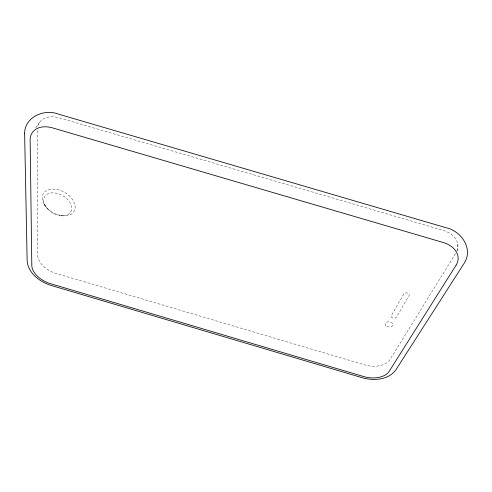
<?xml version="1.0" encoding="UTF-8"?>
<svg xmlns="http://www.w3.org/2000/svg" width="492" height="492" viewBox="0 0 492 492"><rect width="100%" height="100%" fill="white"/><g stroke="black" fill="none" stroke-linecap="round" stroke-linejoin="round"><path stroke-width="0.37" stroke-dasharray="2.46 1.84" d="M455.537 253.595L389.99 359.572A19.864 12.263 7.5 0 1 364.978 364.953L55.848 273.355A19.717 12.122 26.6 0 1 37.712 255.274L37.177 130.029M35.682 127.889L40.104 121.653M61.026 215.613L62.576 215.828M44.397 204.746L45.467 206.136M46.968 208.054L47.663 208.965M457.794 244.18L457.929 252.574M456.877 251.16A24.028 17.029 0.3 0 0 443.034 230.324L59.495 117.889A23.85 16.771 33.8 0 0 37.497 126.936M403.797 293.982L391.312 315.661A2.706 1.765 5.3 0 0 392.911 318.01A2.706 1.765 5.3 0 0 396.374 317.156L409.043 295.532A2.811 1.882 4 0 0 407.425 293.029A2.811 1.882 4 0 0 403.797 293.982M45.295 205.847A15.141 9.957 29.4 0 0 69.643 213.27A15.141 9.957 29.4 0 0 58.117 193.67A15.141 9.957 29.4 0 0 45.295 205.847M44.157 204.352A17.724 11.691 29.5 0 0 72.662 213.085A17.724 11.691 29.5 0 0 59.255 190.09A17.724 11.691 29.5 0 0 44.157 204.352M386.773 326.35A4.004 2.577 5.8 0 0 393.046 324.843A4.004 2.577 5.8 0 0 387.401 321.928A4.004 2.577 5.8 0 0 386.773 326.35"/><path stroke-width="0.74" d="M24.625 133.449L27.158 261.363C28.53 273.503 39.84 281.867 50.756 285.323L362.635 377.825C374.025 381.011 389.141 379.996 396.251 369.277L464.565 262.642C473.347 248.368 460.881 230.828 446.029 227.716L58.228 114.058C44.243 108.652 24.582 116.973 24.625 133.449M456.096 265.163L389.166 371.368A20.154 12.22 7.7 0 1 363.816 376.595L50.313 283.626A20 12.079 26.4 0 1 31.808 265.483L30.141 140.029A24.262 16.802 33.3 0 1 52.681 127.92L442.972 242.427A24.446 17.066 0.8 0 1 456.096 265.163"/></g></svg>
